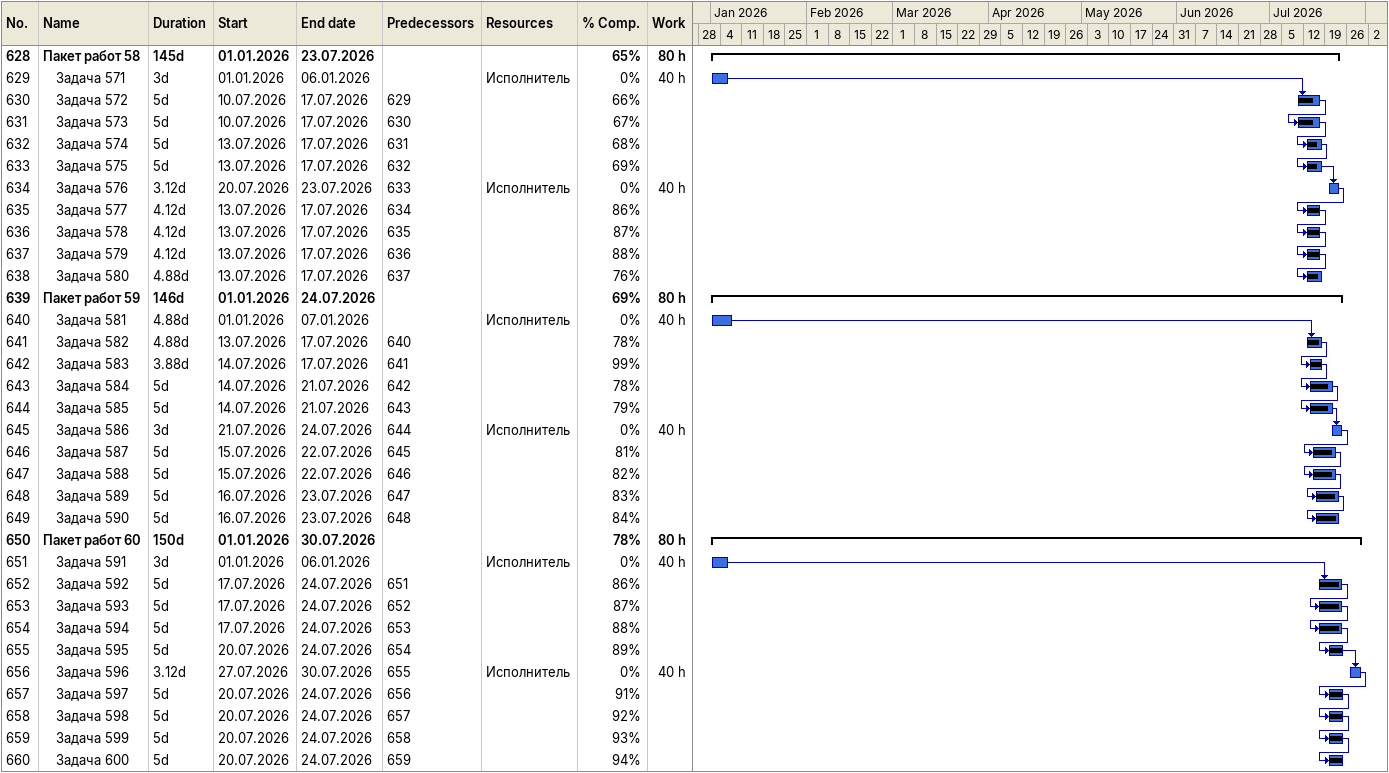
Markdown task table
| ID | Level | Task | Duration | Start | Finish | Predecessors | Resources | % complete | Work (h) |
|---|---|---|---|---|---|---|---|---|---|
| 628 | 1 | **Пакет работ 58** | 145d | 2026-01-01 | 2026-07-23 |  |  | 65 | 80 |
| 629 | 2 | Задача 571 | 3d | 2026-01-01 | 2026-01-06 |  | Исполнитель | 0 | 40 |
| 630 | 2 | Задача 572 | 5d | 2026-07-10 | 2026-07-17 | 629 |  | 66 |  |
| 631 | 2 | Задача 573 | 5d | 2026-07-10 | 2026-07-17 | 630 |  | 67 |  |
| 632 | 2 | Задача 574 | 5d | 2026-07-13 | 2026-07-17 | 631 |  | 68 |  |
| 633 | 2 | Задача 575 | 5d | 2026-07-13 | 2026-07-17 | 632 |  | 69 |  |
| 634 | 2 | Задача 576 | 3.12d | 2026-07-20 | 2026-07-23 | 633 | Исполнитель | 0 | 40 |
| 635 | 2 | Задача 577 | 4.12d | 2026-07-13 | 2026-07-17 | 634 |  | 86 |  |
| 636 | 2 | Задача 578 | 4.12d | 2026-07-13 | 2026-07-17 | 635 |  | 87 |  |
| 637 | 2 | Задача 579 | 4.12d | 2026-07-13 | 2026-07-17 | 636 |  | 88 |  |
| 638 | 2 | Задача 580 | 4.88d | 2026-07-13 | 2026-07-17 | 637 |  | 76 |  |
| 639 | 1 | **Пакет работ 59** | 146d | 2026-01-01 | 2026-07-24 |  |  | 69 | 80 |
| 640 | 2 | Задача 581 | 4.88d | 2026-01-01 | 2026-01-07 |  | Исполнитель | 0 | 40 |
| 641 | 2 | Задача 582 | 4.88d | 2026-07-13 | 2026-07-17 | 640 |  | 78 |  |
| 642 | 2 | Задача 583 | 3.88d | 2026-07-14 | 2026-07-17 | 641 |  | 99 |  |
| 643 | 2 | Задача 584 | 5d | 2026-07-14 | 2026-07-21 | 642 |  | 78 |  |
| 644 | 2 | Задача 585 | 5d | 2026-07-14 | 2026-07-21 | 643 |  | 79 |  |
| 645 | 2 | Задача 586 | 3d | 2026-07-21 | 2026-07-24 | 644 | Исполнитель | 0 | 40 |
| 646 | 2 | Задача 587 | 5d | 2026-07-15 | 2026-07-22 | 645 |  | 81 |  |
| 647 | 2 | Задача 588 | 5d | 2026-07-15 | 2026-07-22 | 646 |  | 82 |  |
| 648 | 2 | Задача 589 | 5d | 2026-07-16 | 2026-07-23 | 647 |  | 83 |  |
| 649 | 2 | Задача 590 | 5d | 2026-07-16 | 2026-07-23 | 648 |  | 84 |  |
| 650 | 1 | **Пакет работ 60** | 150d | 2026-01-01 | 2026-07-30 |  |  | 78 | 80 |
| 651 | 2 | Задача 591 | 3d | 2026-01-01 | 2026-01-06 |  | Исполнитель | 0 | 40 |
| 652 | 2 | Задача 592 | 5d | 2026-07-17 | 2026-07-24 | 651 |  | 86 |  |
| 653 | 2 | Задача 593 | 5d | 2026-07-17 | 2026-07-24 | 652 |  | 87 |  |
| 654 | 2 | Задача 594 | 5d | 2026-07-17 | 2026-07-24 | 653 |  | 88 |  |
| 655 | 2 | Задача 595 | 5d | 2026-07-20 | 2026-07-24 | 654 |  | 89 |  |
| 656 | 2 | Задача 596 | 3.12d | 2026-07-27 | 2026-07-30 | 655 | Исполнитель | 0 | 40 |
| 657 | 2 | Задача 597 | 5d | 2026-07-20 | 2026-07-24 | 656 |  | 91 |  |
| 658 | 2 | Задача 598 | 5d | 2026-07-20 | 2026-07-24 | 657 |  | 92 |  |
| 659 | 2 | Задача 599 | 5d | 2026-07-20 | 2026-07-24 | 658 |  | 93 |  |
| 660 | 2 | Задача 600 | 5d | 2026-07-20 | 2026-07-24 | 659 |  | 94 |  |
